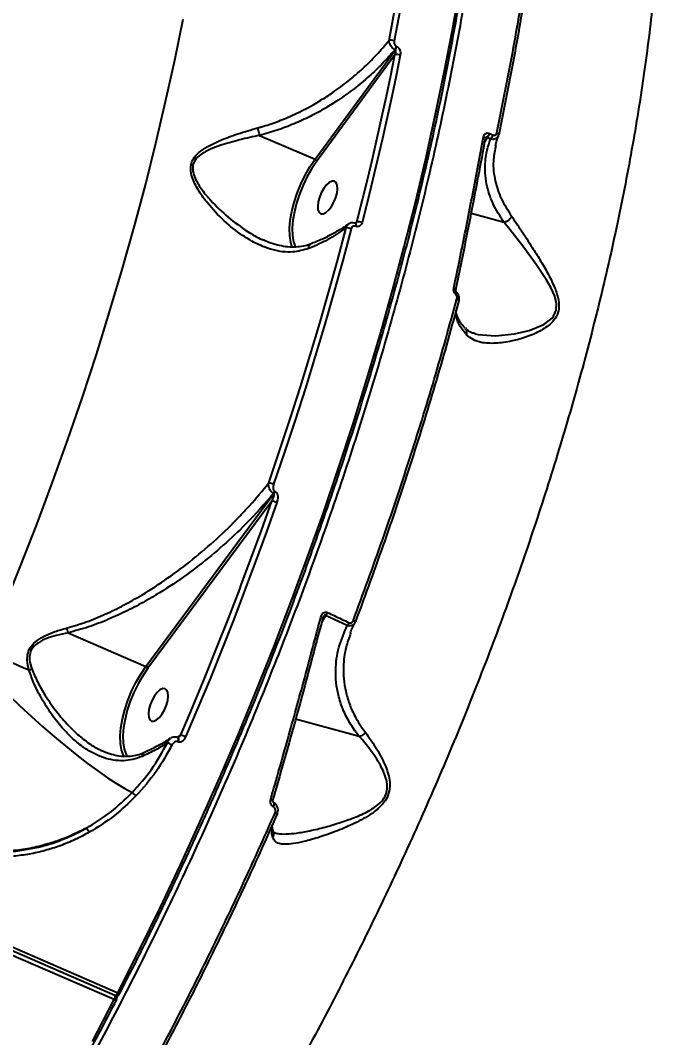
# Model space of a CAD drawing. Header units: millimetres. Extents: x -4153 to 4002, y -5023 to 3197.
# Drawn here: x 153.3 to 320.4, y -2143.7 to -1883.7 of the extents above; entities that cross this region are included whole.
import ezdxf

# ---------------------------------------------------------------- set-up
doc = ezdxf.new("R2010")
doc.units = ezdxf.units.MM
for name, color, linetype in [('DIKOM_ОБЪЕКТ', 7, 'Continuous'), ('DIKOM_РАЗМЕР_ЗОНА', 7, 'Continuous'), ('DIKOM_РАЗМЕР_ОБЪЕКТА', 7, 'Continuous')]:
    doc.layers.add(name, color=color, linetype=linetype)
doc.styles.add('style1', font='arialbd.ttf', dxfattribs={"width": 0.8})
doc.dimstyles.new('1-50', dxfattribs={"dimtxt": 300, "dimasz": 200, "dimexe": 100, "dimexo": 0, "dimgap": 100, "dimtad": 1, "dimtxsty": 'style1', "dimcen": 200, "dimclrd": 7, "dimclre": 7, "dimclrt": 7, "dimadec": 1, "dimazin": 2, "dimtfac": 1, "dimtmove": 0, "dimatfit": 2, "dimfxl": 0, "dimlwd": 25, "dimlwe": 18, "dimarcsym": 0})

# ---------------------------------------------------------------- blocks, each defined once
blk = doc.blocks.new('*D9')
at = {"layer": 'Defpoints', "color": 0, "transparency": 16777216}
for p in [(2370.19, 1747.32), (-2106.31, -2974.61), (1195.51, -2974.61)]:
    blk.add_point(p, dxfattribs=at)
at = {"layer": 'DIKOM_РАЗМЕР_ОБЪЕКТА', "color": 7, "lineweight": 18, "transparency": 16777216}
for p, q in [((2370.19, 1747.32), (-2206.31, 1747.32)), ((1195.51, -2974.61), (-2206.31, -2974.61))]:
    blk.add_line(p, q, dxfattribs=at)
at = {"layer": 'DIKOM_РАЗМЕР_ОБЪЕКТА', "color": 7, "lineweight": 25, "transparency": 16777216}
blk.add_line((-2106.31, 1547.32), (-2106.31, -2774.61), dxfattribs=at)
at = {"layer": 'DIKOM_РАЗМЕР_ОБЪЕКТА', "color": 7, "transparency": 16777216}
for points in [[(-2139.64, 1547.32), (-2072.98, 1547.32), (-2106.31, 1747.32)], [(-2139.64, -2774.61), (-2072.98, -2774.61), (-2106.31, -2974.61)]]:
    blk.add_solid(points, dxfattribs=at)
at = {"layer": 'DIKOM_РАЗМЕР_ОБЪЕКТА', "color": 7, "transparency": 16777216, "insert": (-2359.48, -612.26), "char_height": 300, "attachment_point": 5, "rotation": 90, "style": 'style1'}
blk.add_mtext('{\\fArial|b0|i0|c204|p34;4700}', dxfattribs=at)
blk = doc.blocks.new('*D10')
at = {"layer": 'Defpoints', "color": 0, "transparency": 16777216}
for p in [(4001.69, -909.96), (-3216.31, -1859.46), (4001.69, -4923)]:
    blk.add_point(p, dxfattribs=at)
at = {"layer": 'DIKOM_РАЗМЕР_ЗОНА', "color": 7, "lineweight": 18, "transparency": 16777216}
for p, q in [((4001.69, -909.96), (4001.69, -5023)), ((-3216.31, -1859.46), (-3216.31, -5023))]:
    blk.add_line(p, q, dxfattribs=at)
at = {"layer": 'DIKOM_РАЗМЕР_ЗОНА', "color": 7, "lineweight": 25, "transparency": 16777216}
blk.add_line((-3016.31, -4923), (3801.69, -4923), dxfattribs=at)
at = {"layer": 'DIKOM_РАЗМЕР_ЗОНА', "color": 7, "transparency": 16777216}
for points in [[(-3016.31, -4889.67), (-3016.31, -4956.33), (-3216.31, -4923)], [(3801.69, -4889.67), (3801.69, -4956.33), (4001.69, -4923)]]:
    blk.add_solid(points, dxfattribs=at)
at = {"layer": 'DIKOM_РАЗМЕР_ЗОНА', "color": 7, "transparency": 16777216, "insert": (392.69, -4669.83), "char_height": 300, "attachment_point": 5, "style": 'style1'}
blk.add_mtext('{\\fArial|b0|i0|c204|p34;7200}', dxfattribs=at)
blk = doc.blocks.new('*D11')
at = {"layer": 'Defpoints', "color": 0, "transparency": 16777216}
for p in [(2631.36, 3197.31), (-3702.81, -4429.79), (2071.05, -4429.79)]:
    blk.add_point(p, dxfattribs=at)
at = {"layer": 'DIKOM_РАЗМЕР_ЗОНА', "color": 7, "lineweight": 18, "transparency": 16777216}
for p, q in [((2631.36, 3197.31), (-3802.81, 3197.31)), ((2071.05, -4429.79), (-3802.81, -4429.79))]:
    blk.add_line(p, q, dxfattribs=at)
at = {"layer": 'DIKOM_РАЗМЕР_ЗОНА', "color": 7, "lineweight": 25, "transparency": 16777216}
blk.add_line((-3702.81, 2997.31), (-3702.81, -4229.79), dxfattribs=at)
at = {"layer": 'DIKOM_РАЗМЕР_ЗОНА', "color": 7, "transparency": 16777216}
for points in [[(-3736.14, 2997.31), (-3669.48, 2997.31), (-3702.81, 3197.31)], [(-3736.14, -4229.79), (-3669.48, -4229.79), (-3702.81, -4429.79)]]:
    blk.add_solid(points, dxfattribs=at)
at = {"layer": 'DIKOM_РАЗМЕР_ЗОНА', "color": 7, "transparency": 16777216, "insert": (-3955.98, -616.24), "char_height": 300, "attachment_point": 5, "rotation": 90, "style": 'style1'}
blk.add_mtext('{\\fArial|b0|i0|c204|p34;7600}', dxfattribs=at)
blk = doc.blocks.new('*D12')
at = {"layer": 'Defpoints', "color": 0, "transparency": 16777216}
for p in [(-1688.31, 690.56), (2486.69, 690.56), (-1688.31, -3442.2)]:
    blk.add_point(p, dxfattribs=at)
at = {"layer": 'DIKOM_РАЗМЕР_ОБЪЕКТА', "color": 7, "lineweight": 18, "transparency": 16777216}
for p, q in [((-1688.31, 690.56), (-1688.31, -3542.2)), ((2486.69, 690.56), (2486.69, -3542.2))]:
    blk.add_line(p, q, dxfattribs=at)
at = {"layer": 'DIKOM_РАЗМЕР_ОБЪЕКТА', "color": 7, "lineweight": 25, "transparency": 16777216}
blk.add_line((2286.69, -3442.2), (-1488.31, -3442.2), dxfattribs=at)
at = {"layer": 'DIKOM_РАЗМЕР_ОБЪЕКТА', "color": 7, "transparency": 16777216}
for points in [[(-1488.31, -3408.87), (-1488.31, -3475.54), (-1688.31, -3442.2)], [(2286.69, -3408.87), (2286.69, -3475.54), (2486.69, -3442.2)]]:
    blk.add_solid(points, dxfattribs=at)
at = {"layer": 'DIKOM_РАЗМЕР_ОБЪЕКТА', "color": 7, "transparency": 16777216, "insert": (399.19, -3189.03), "char_height": 300, "attachment_point": 5, "style": 'style1'}
blk.add_mtext('{\\fArial|b0|i0|c204|p34;4175}', dxfattribs=at)

msp = doc.modelspace()

# ---------------------------------------------------------------- linework, layer by layer
at = {"layer": 'DIKOM_ОБЪЕКТ', "color": 7, "linetype": 'Continuous'}
for p, q in [((249.527, -1890.328), (249.612, -1890.365)), ((228.7, -1919.191), (249.247, -1891.198)), ((249.158, -1892.467), (229.197, -1919.66)), ((249.247, -1891.198), (249.162, -1891.161)), ((214.537, -1913.058), (228.7, -1919.191)), ((272.747, -1913.613), (272.051, -1914.785)), ((273.603, -1913.998), (272.747, -1913.613)), ((273.324, -1912.576), (274.177, -1912.96)), ((275.676, -1912.938), (275.582, -1913.171)), ((274.928, -1915.622), (274.859, -1916.085)), ((277.07, -1935.333), (268.602, -1933.023)), ((238.931, -1935.541), (239.385, -1935.163)), ((238.986, -1935.55), (238.959, -1935.538)), ((239.1, -1936.323), (239.073, -1936.311)), ((215.404, -1939.749), (215.914, -1939.94)), ((222.96, -1941.749), (222.73, -1941.16)), ((177.362, -2134.028), (-222.086, -1961.035)), ((-221.91, -1959.878), (177.537, -2132.871)), ((-221.176, -1959.27), (178.272, -2132.263)), ((185.458, -2048.847), (218.208, -2004.667)), ((218.208, -2004.667), (218.108, -2004.624)), ((218.403, -2004.056), (218.503, -2004.099)), ((217.652, -2006.557), (185.954, -2049.318)), ((231.423, -2035.783), (230.418, -2037.473)), ((236.947, -2038.392), (231.423, -2035.783)), ((165.557, -2040.228), (185.458, -2048.847)), ((237.854, -2040.237), (237.814, -2040.357)), ((194.392, -2066.347), (196.928, -2060.37)), ((240.028, -2066.777), (223.721, -2062.329)), ((193.602, -2067.053), (193.524, -2067.02)), ((193.558, -2067.034), (194.392, -2066.347)), ((193.607, -2068.141), (193.529, -2068.107)), ((174.574, -2070.52), (174.768, -2070.601)), ((180.396, -2071.413), (180.656, -2071.896)), ((184.944, -2070.939), (184.973, -2070.926)), ((177.707, -2132.981), (177.624, -2132.903)), ((178.012, -2133.601), (178.426, -2132.804))]:
    msp.add_line(p, q, dxfattribs=at)
at = {"layer": 'DIKOM_ОБЪЕКТ', "color": 7, "linetype": 'Continuous', "flags": 128}
for points in [[(247.625, -1888.804), (249.476, -1878.967), (251.17, -1869.211), (252.707, -1859.542), (254.085, -1849.968), (255.305, -1840.494), (256.364, -1831.127), (257.262, -1821.874), (257.999, -1812.741)], [(259.343, -1812.691), (258.604, -1821.845), (257.704, -1831.119), (256.642, -1840.506), (255.42, -1850.001), (254.038, -1859.597), (252.498, -1869.287), (250.8, -1879.064), (248.946, -1888.923)], [(178.272, -2132.263), (183.735, -2121.469), (189.075, -2110.574), (194.286, -2099.589), (199.364, -2088.521), (204.306, -2077.381), (209.106, -2066.177), (213.761, -2054.92), (218.267, -2043.618), (222.621, -2032.282), (226.818, -2020.92), (230.854, -2009.542), (234.727, -1998.158), (238.434, -1986.778), (241.97, -1975.411), (245.334, -1964.066), (248.522, -1952.754), (251.532, -1941.483), (254.361, -1930.263), (257.006, -1919.104), (259.466, -1908.015), (261.739, -1897.005), (263.822, -1886.084), (265.714, -1875.261)], [(144.436, -2044.925), (148.95, -2034.186), (153.315, -2023.399), (157.528, -2012.573), (161.585, -2001.718), (165.482, -1990.845), (169.216, -1979.964), (172.783, -1969.085), (176.179, -1958.217), (179.402, -1947.371), (182.449, -1936.558), (185.316, -1925.786), (188.001, -1915.067), (190.502, -1904.41), (192.816, -1893.825), (194.942, -1883.322)], [(239.385, -1935.163), (240.756, -1929.773), (242.085, -1924.396), (243.371, -1919.033), (244.615, -1913.685), (245.815, -1908.353), (246.973, -1903.039), (248.087, -1897.743), (249.158, -1892.467)], [(250.519, -1892.575), (249.445, -1897.864), (248.329, -1903.172), (247.168, -1908.499), (245.965, -1913.843), (244.718, -1919.204), (243.429, -1924.579), (242.097, -1929.97), (240.723, -1935.373)], [(271.772, -1913.426), (271.906, -1913.482), (272.023, -1913.544), (272.119, -1913.609), (272.192, -1913.675), (272.238, -1913.741), (272.258, -1913.805), (272.256, -1913.845)], [(272.256, -1913.845), (272.25, -1913.865), (272.214, -1913.919)], [(275.203, -1912.449), (275.327, -1912.505), (275.436, -1912.565), (275.529, -1912.628), (275.602, -1912.693), (275.654, -1912.758), (275.684, -1912.821), (275.692, -1912.882), (275.676, -1912.938)], [(222.73, -1941.16), (222.523, -1940.446), (222.254, -1938.777), (222.202, -1936.873), (222.367, -1934.78), (222.746, -1932.547), (223.33, -1930.225), (224.105, -1927.869), (225.054, -1925.534), (226.153, -1923.275), (227.378, -1921.144), (228.7, -1919.191)], [(229.197, -1919.66), (227.916, -1921.553), (226.728, -1923.62), (225.662, -1925.81), (224.742, -1928.074), (223.991, -1930.359), (223.424, -1932.61), (223.057, -1934.776), (222.897, -1936.806), (222.947, -1938.651), (223.208, -1940.27), (223.672, -1941.624), (223.72, -1941.725)], [(232.212, -1932.142), (232.911, -1931.243), (233.531, -1930.159), (234.021, -1928.976), (234.34, -1927.791), (234.464, -1926.699), (234.382, -1925.79), (234.102, -1925.136), (233.644, -1924.791), (233.048, -1924.782), (232.36, -1925.111), (231.637, -1925.751), (230.937, -1926.649), (230.317, -1927.734), (229.828, -1928.917), (229.508, -1930.102), (229.384, -1931.194), (229.466, -1932.103), (229.747, -1932.757), (230.205, -1933.102), (230.801, -1933.111), (231.489, -1932.782), (232.212, -1932.142)], [(216.874, -2001.914), (219.656, -1993.738), (222.353, -1985.564), (224.962, -1977.394), (227.483, -1969.232), (229.915, -1961.082), (232.256, -1952.948), (234.506, -1944.832), (236.663, -1936.738)], [(237.96, -1936.963), (235.797, -1945.075), (233.543, -1953.208), (231.196, -1961.361), (228.759, -1969.529), (226.232, -1977.709), (223.617, -1985.897), (220.915, -1994.089), (218.126, -2002.283)], [(238.959, -1935.538), (238.965, -1935.541), (239.048, -1935.613), (239.103, -1935.734), (239.126, -1935.898), (239.116, -1936.094), (239.073, -1936.311)], [(238.984, -1935.549), (238.993, -1935.552), (239.075, -1935.624), (239.13, -1935.746), (239.153, -1935.909), (239.143, -1936.106), (239.1, -1936.323)], [(269.691, -1963.792), (270.435, -1964.019), (274.823, -1964.36), (279.753, -1963.839), (283.509, -1962.961), (287.229, -1961.399), (289.328, -1959.79), (289.733, -1959.282), (290.409, -1957.76), (290.484, -1956.139), (290.011, -1954.187), (289.039, -1952), (287.859, -1949.948), (285.281, -1946.084), (281.84, -1941.388), (278.558, -1937.163), (277.081, -1935.336), (277.079, -1935.334), (277.079, -1935.334)], [(264.19, -1952.174), (264.327, -1952.226), (264.447, -1952.281), (264.546, -1952.336), (264.622, -1952.391), (264.672, -1952.445), (264.695, -1952.495), (264.695, -1952.526)], [(264.674, -1953.73), (264.77, -1953.594), (264.844, -1953.47), (264.896, -1953.359), (264.922, -1953.268), (264.921, -1953.198), (264.899, -1953.157)], [(265.004, -1954.851), (265.128, -1954.907), (265.238, -1954.965), (265.332, -1955.023), (265.406, -1955.081), (265.461, -1955.136), (265.493, -1955.189), (265.503, -1955.236), (265.49, -1955.278)], [(218.938, -2006.937), (216.262, -2014.47), (213.517, -2021.997), (210.701, -2029.514), (207.818, -2037.02), (204.867, -2044.511), (201.85, -2051.985), (198.768, -2059.439), (195.622, -2066.869)], [(209.858, -2027.966), (212.244, -2021.581), (214.983, -2014.072), (217.652, -2006.557)], [(196.928, -2060.37), (197.53, -2058.934), (200.605, -2051.498), (203.615, -2044.042), (206.559, -2036.568), (209.435, -2029.08), (209.858, -2027.966)], [(230.732, -2036.394), (230.73, -2036.396), (230.707, -2036.398)], [(144.436, -2044.925), (145.758, -2045.497), (147.103, -2046.079), (148.469, -2046.669), (149.854, -2047.266), (151.256, -2047.871), (152.673, -2048.481), (154.103, -2049.096), (155.543, -2049.714)], [(142.351, -2048.041), (144.901, -2050.729), (147.584, -2053.46), (150.374, -2056.205), (153.243, -2058.939), (156.163, -2061.634), (159.105, -2064.263), (162.04, -2066.801), (164.939, -2069.222), (167.773, -2071.503), (170.515, -2073.621), (173.137, -2075.555), (175.614, -2077.286), (177.92, -2078.797), (180.034, -2080.073), (181.934, -2081.101)], [(179.435, -2070.916), (179.224, -2070.191), (178.953, -2068.514), (178.901, -2066.601), (179.068, -2064.496), (179.452, -2062.25), (180.042, -2059.916), (180.825, -2057.548), (181.783, -2055.203), (182.892, -2052.936), (184.127, -2050.801), (185.458, -2048.847)], [(185.954, -2049.318), (184.663, -2051.213), (183.466, -2053.284), (182.39, -2055.482), (181.462, -2057.756), (180.702, -2060.052), (180.13, -2062.316), (179.758, -2064.493), (179.596, -2066.534), (179.646, -2068.389), (179.909, -2070.015), (180.377, -2071.374), (180.396, -2071.413)], [(188.911, -2061.879), (189.61, -2060.98), (190.23, -2059.896), (190.719, -2058.713), (191.039, -2057.528), (191.163, -2056.436), (191.081, -2055.527), (190.8, -2054.873), (190.343, -2054.528), (189.746, -2054.519), (189.059, -2054.848), (188.336, -2055.488), (187.636, -2056.386), (187.016, -2057.471), (186.527, -2058.654), (186.207, -2059.839), (186.083, -2060.931), (186.165, -2061.84), (186.446, -2062.494), (186.903, -2062.839), (187.5, -2062.847), (188.188, -2062.518), (188.911, -2061.879)], [(193.523, -2067.02), (193.578, -2067.055), (193.655, -2067.175), (193.69, -2067.357), (193.679, -2067.586), (193.624, -2067.843), (193.529, -2068.107)], [(193.603, -2067.054), (193.656, -2067.088), (193.733, -2067.209), (193.767, -2067.391), (193.757, -2067.62), (193.702, -2067.876), (193.607, -2068.141)], [(179.916, -2071.996), (179.707, -2071.592), (179.435, -2070.916)], [(217.959, -2082.899), (217.959, -2082.896), (217.94, -2082.879)], [(218.07, -2084.752), (218.17, -2084.535), (218.243, -2084.321), (218.284, -2084.122), (218.291, -2083.949), (218.264, -2083.813), (218.204, -2083.722), (218.171, -2083.699)], [(218.504, -2086.26), (218.629, -2086.314), (218.743, -2086.363), (218.842, -2086.405), (218.923, -2086.439), (218.986, -2086.465), (219.029, -2086.482), (219.049, -2086.489), (219.048, -2086.487)], [(177.537, -2132.871), (177.555, -2132.877), (177.644, -2132.886), (177.745, -2132.858), (177.852, -2132.796), (177.963, -2132.7), (178.073, -2132.577), (178.177, -2132.429), (178.272, -2132.263)], [(171.76, -2144.693), (177.362, -2134.028)], [(177.593, -2132.893), (177.633, -2132.92), (177.707, -2132.981)]]:
    msp.add_lwpolyline(points, dxfattribs=at)
at = {"layer": 'DIKOM_ОБЪЕКТ', "color": 7, "linetype": 'Continuous'}
for centre, radius, start, end in [((248.117, -1890.729), 1.987, 65.36176, 104.34266), ((247.405, -1889.895), 2.165, 324.23554, 348.45922), ((247.487, -1889.931), 2.169, 324.25401, 348.44075), ((249.695, -1894.323), 1.932, 64.77995, 106.14324), ((271.21, -1912.079), 2.172, 315.07869, 346.78526), ((272.049, -1912.46), 2.186, 315.31098, 346.79903), ((228.359, -1920.051), 0.925, 25.01791, 68.40045), ((236.886, -1939.301), 2.572, 65.33183, 94.96858), ((239.695, -1937.553), 2.411, 64.77599, 97.39415), ((216.159, -2006.648), 4.787, 65.73403, 81.41252), ((216.36, -2003.354), 2.16, 324.00423, 341.05296), ((216.46, -2003.398), 2.16, 324.00423, 341.05296), ((216.949, -2011.301), 4.796, 65.49765, 81.56455), ((229.847, -2038.08), 1.904, 62.31498, 79.59177), ((230.125, -2034.35), 1.934, 312.16138, 338.80894), ((120.66, -2049.636), 45.872, 11.83456, 13.41509), ((235.591, -2036.955), 1.975, 313.33436, 339.31111), ((238.324, -2037.995), 0.966, 41.5156, 77.74238), ((149.011, -2029.029), 21.692, 287.52345, 289.55943), ((185.119, -2049.7), 0.918, 24.58554, 68.35062), ((162.182, -2143.864), 83.943, 66.52382, 67.43602), ((180.78, -2090.438), 24.317, 62.20603, 65.27389), ((185.439, -2071.725), 0.929, 122.17509, 187.13256), ((178.845, -2085.591), 5.45, 41.76632, 55.46238), ((217.94, -2081.355), 1.544, 248.45434, 270.7063), ((168.127, -2092.394), 3.043, 21.98261, 46.49984), ((177.935, -2131.953), 1, 246.58356, 332.78465), ((178.769, -2131.509), 0.903, 236.5748, 273.51004), ((176.332, -2133.31), 1.255, 325.1452, 21.26482), ((177.849, -2133.297), 0.878, 236.28855, 274.31908), ((177.027, -2133.714), 1, 346.22064, 47.13963), ((177.027, -2133.714), 1, 332.66279, 346.22064)]:
    msp.add_arc(centre, radius, start, end, dxfattribs=at)
for points, knots in [([(233.031, -1637.158), (233.051, -1637.176), (235.716, -1639.653), (240.466, -1645.662), (247.203, -1655.202), (253.193, -1665.974), (258.509, -1677.797), (263.131, -1690.679), (267.055, -1704.558), (270.265, -1719.371), (272.744, -1735.048), (274.477, -1751.55), (275.446, -1768.865), (275.666, -1786.949), (275.142, -1805.737), (273.878, -1825.142), (271.878, -1845.075), (269.142, -1865.477), (265.66, -1886.323), (261.452, -1907.571), (256.539, -1929.151), (250.943, -1950.962), (244.69, -1972.902), (237.794, -1994.904), (230.253, -2016.932), (222.093, -2038.949), (213.343, -2060.887), (204.047, -2082.644), (194.247, -2104.118), (184.446, -2124.254), (174.728, -2143.084), (165.17, -2160.657), (155.294, -2177.896), (145.144, -2194.726), (134.813, -2210.998), (124.327, -2226.67), (114.827, -2240.2), (108.765, -2248.379), (106.294, -2251.711)], [0, 0, 0, 0, 0.0002169, 0.0300512, 0.0598378, 0.0895308, 0.1192237, 0.1490104, 0.1788447, 0.2086791, 0.2384656, 0.2681586, 0.2978513, 0.3276374, 0.3574714, 0.3873053, 0.4170915, 0.4467843, 0.476477, 0.5062637, 0.5360977, 0.565932, 0.5957182, 0.6254114, 0.655104, 0.6848907, 0.7147246, 0.7445589, 0.7743451, 0.8040381, 0.829572, 0.8552417, 0.8809418, 0.9066416, 0.9323112, 0.9574958, 0.9826808, 1, 1, 1, 1]), ([(178.824, -2132.41), (179.737, -2130.628), (182.383, -2125.457), (186.68, -2116.827), (191.677, -2106.497), (196.555, -2096.088), (201.314, -2085.609), (205.949, -2075.067), (210.458, -2064.471), (214.836, -2053.828), (219.08, -2043.146), (223.188, -2032.433), (227.155, -2021.698), (230.98, -2010.948), (234.659, -2000.192), (238.19, -1989.437), (241.568, -1978.692), (244.794, -1967.965), (247.863, -1957.264), (250.774, -1946.596), (253.524, -1935.97), (256.112, -1925.394), (258.534, -1914.876), (260.79, -1904.424), (262.878, -1894.044), (264.796, -1883.746), (266.542, -1873.537), (268.116, -1863.425), (269.517, -1853.417), (270.742, -1843.52), (271.791, -1833.743), (272.664, -1824.091), (273.359, -1814.574), (273.877, -1805.197), (274.215, -1795.969), (274.376, -1786.894), (274.357, -1777.982), (274.16, -1769.237), (273.784, -1760.667), (273.229, -1752.279), (272.496, -1744.077), (271.585, -1736.07), (270.497, -1728.261), (269.233, -1720.659), (267.793, -1713.267), (266.178, -1706.093), (264.39, -1699.14), (262.43, -1692.415), (260.298, -1685.923), (257.997, -1679.668), (255.529, -1673.656), (252.895, -1667.891), (250.096, -1662.377), (247.136, -1657.12), (244.016, -1652.124), (240.741, -1647.389), (237.305, -1642.933), (234.217, -1639.269), (232.215, -1637.203), (231.465, -1636.43)], [0, 0, 0, 0, 0.00937444, 0.02718625, 0.04499818, 0.06281039, 0.08062225, 0.09843409, 0.11624579, 0.13405768, 0.15186979, 0.16968175, 0.1874938, 0.20530598, 0.2231183, 0.24093061, 0.25874323, 0.27655593, 0.29436924, 0.31218236, 0.32999628, 0.34781011, 0.36562431, 0.383439, 0.40125441, 0.41906987, 0.43688584, 0.45470265, 0.47251981, 0.49033753, 0.50815579, 0.52597515, 0.54379502, 0.56161545, 0.57943694, 0.59725913, 0.61508231, 0.6329064, 0.65073133, 0.66855701, 0.68638387, 0.70421128, 0.72203979, 0.73986893, 0.75769877, 0.77552899, 0.79335954, 0.81119001, 0.82901971, 0.84684853, 0.86467568, 0.88250068, 0.90032246, 0.91813986, 0.93595241, 0.9537585, 0.97155727, 0.98934783, 1, 1, 1, 1]), ([(275.791, -1693.099), (276.067, -1693.357), (278.558, -1695.686), (282.871, -1700.901), (288.673, -1708.787), (294.158, -1717.898), (299.283, -1728.186), (303.947, -1739.746), (308.01, -1752.32), (311.424, -1765.911), (314.153, -1780.495), (316.111, -1795.593), (317.329, -1811.108), (317.853, -1826.938), (317.701, -1843.515), (316.838, -1860.812), (315.249, -1878.787), (312.914, -1897.44), (309.806, -1916.727), (305.892, -1936.692), (301.208, -1957.047), (295.876, -1977.301), (289.986, -1997.282), (283.615, -2016.912), (276.596, -2036.744), (268.932, -2056.718), (260.638, -2076.769), (251.956, -2096.341), (242.94, -2115.381), (233.647, -2133.852), (223.879, -2152.169), (213.646, -2170.256), (202.997, -2188.098), (195.639, -2199.565), (191.961, -2205.297)], [0, 0, 0, 0, 0.0036233, 0.0326776, 0.0620208, 0.0913641, 0.1238026, 0.1562659, 0.1887039, 0.2220981, 0.25552, 0.2889138, 0.3203316, 0.3517729, 0.3831904, 0.4155146, 0.4478649, 0.4801889, 0.5136824, 0.5471757, 0.5811499, 0.6151243, 0.6470336, 0.6789682, 0.7108777, 0.7437173, 0.7765833, 0.8094235, 0.8407557, 0.8721105, 0.9034431, 0.9356206, 0.9678225, 1, 1, 1, 1]), ([(275.203, -1912.449), (276.606, -1905.54), (279.412, -1891.722), (282.763, -1871.348), (285.524, -1851.25), (286.758, -1838.219), (287.375, -1831.703)], [0, 0, 0, 0, 0.2484767, 0.496954, 0.7484782, 1, 1, 1, 1]), ([(287.829, -1832.311), (287.222, -1838.737), (286.007, -1851.59), (283.275, -1871.568), (279.929, -1891.988), (277.094, -1905.954), (275.676, -1912.938)], [0, 0, 0, 0, 0.2484765, 0.4969513, 0.7484762, 1, 1, 1, 1]), ([(214.068, -1911.148), (214.395, -1911.057), (216.043, -1910.6), (218.971, -1909.622), (224.112, -1907.514), (228.914, -1904.958), (233.666, -1901.865), (237.293, -1899.167), (241.016, -1895.958), (244.508, -1892.517), (246.586, -1890.041), (247.625, -1888.804)], [0, 0, 0, 0, 0.0242928, 0.1222465, 0.2202162, 0.4215136, 0.5118891, 0.6322371, 0.7525881, 0.8762966, 1, 1, 1, 1]), ([(249.162, -1891.161), (249.087, -1891.122), (248.841, -1890.994), (248.448, -1890.671), (248.032, -1890.155), (247.731, -1889.547), (247.63, -1889.08), (247.626, -1888.842), (247.625, -1888.804)], [0, 0, 0, 0, 0.0891736, 0.2937007, 0.4896228, 0.7164076, 0.9546294, 1, 1, 1, 1]), ([(248.946, -1888.923), (248.929, -1889.082), (248.899, -1889.363), (249.004, -1889.763), (249.175, -1890.066), (249.363, -1890.247), (249.489, -1890.31), (249.527, -1890.328)], [0, 0, 0, 0, 0.30257576, 0.53467827, 0.72550429, 0.91715007, 1, 1, 1, 1]), ([(249.612, -1890.365), (249.669, -1890.394), (249.867, -1890.492), (250.163, -1890.782), (250.433, -1891.273), (250.592, -1891.9), (250.545, -1892.336), (250.519, -1892.575)], [0, 0, 0, 0, 0.0795947, 0.2756778, 0.4706998, 0.7104961, 1, 1, 1, 1]), ([(249.162, -1891.161), (248.129, -1892.337), (246.064, -1894.69), (242.557, -1898.02), (238.758, -1901.177), (234.985, -1903.874), (231.203, -1906.232), (227.453, -1908.272), (223.329, -1910.167), (219.025, -1911.819), (216.032, -1912.643), (214.535, -1913.055)], [0, 0, 0, 0, 0.1183289, 0.2366545, 0.3581458, 0.4796301, 0.5712587, 0.6768307, 0.78239, 0.8912064, 1, 1, 1, 1]), ([(249.158, -1892.467), (249.22, -1892.316), (249.329, -1892.051), (249.399, -1891.688), (249.398, -1891.446), (249.355, -1891.307), (249.31, -1891.234), (249.266, -1891.208), (249.247, -1891.198)], [0, 0, 0, 0, 0.3508155, 0.6182918, 0.8028836, 0.8793507, 0.9492877, 1, 1, 1, 1]), ([(227.088, -1941.992), (225.746, -1942.383), (223.568, -1943.017), (220.407, -1942.872), (217.352, -1942.271), (213.883, -1940.921), (209.719, -1938.485), (205.364, -1934.993), (201.693, -1931.108), (199.033, -1927.463), (197.551, -1924.746), (196.887, -1922.377), (196.905, -1920.567), (197.6, -1918.843), (199.153, -1917.202), (201.452, -1915.745), (204.783, -1914.172), (208.989, -1912.605), (212.365, -1911.636), (214.068, -1911.148)], [0, 0, 0, 0, 0.0742589, 0.1205079, 0.1678168, 0.2375798, 0.309446, 0.405671, 0.5047059, 0.5602515, 0.6168541, 0.6484766, 0.675388, 0.7024595, 0.7386866, 0.7871086, 0.8368194, 0.9176527, 1, 1, 1, 1]), ([(214.535, -1913.055), (214.492, -1912.868), (214.406, -1912.492), (214.257, -1911.883), (214.143, -1911.433), (214.085, -1911.215), (214.068, -1911.148)], [0, 0, 0, 0, 0.32528756, 0.65052053, 0.89261851, 1, 1, 1, 1]), ([(214.537, -1913.058), (212.848, -1913.416), (209.471, -1914.131), (205.278, -1915.36), (201.904, -1916.576), (199.625, -1917.776), (198.051, -1919.175), (197.378, -1920.722), (197.429, -1922.377), (198.206, -1924.552), (199.777, -1927.079), (202.623, -1930.434), (206.426, -1934.141), (210.931, -1937.342), (213.959, -1939.216), (215.338, -1939.725), (215.404, -1939.749)], [0, 0, 0, 0, 0.1086263, 0.2172491, 0.2812429, 0.3449161, 0.389906, 0.4224621, 0.4549941, 0.4944783, 0.5674547, 0.6408359, 0.7709928, 0.9010631, 0.9952738, 1, 1, 1, 1]), ([(214.535, -1913.055), (214.535, -1913.056), (214.536, -1913.056), (214.536, -1913.057), (214.537, -1913.057), (214.537, -1913.058)], [0, 0, 0, 0, 0.2998059, 0.6725135, 1, 1, 1, 1]), ([(264.19, -1952.174), (264.321, -1951.545), (264.974, -1948.402), (266.626, -1940.319), (269.07, -1927.982), (270.871, -1918.28), (271.772, -1913.426)], [0, 0, 0, 0, 0.0480635, 0.2403253, 0.6198818, 1, 1, 1, 1]), ([(272.214, -1913.919), (271.031, -1920.287), (268.66, -1933.038), (265.993, -1946.059), (264.658, -1952.578)], [0, 0, 0, 0, 0.4993571, 1, 1, 1, 1]), ([(271.772, -1913.426), (271.814, -1913.275), (271.897, -1912.974), (272.188, -1912.645), (272.559, -1912.466), (272.956, -1912.443), (273.207, -1912.534), (273.324, -1912.576)], [0, 0, 0, 0, 0.213179, 0.4265182, 0.6305734, 0.8288507, 1, 1, 1, 1]), ([(277.07, -1935.333), (276.046, -1933.743), (273.973, -1930.524), (272.634, -1926.209), (272.158, -1922.6), (272.201, -1919.711), (272.633, -1916.826), (273.28, -1914.941), (273.603, -1913.998)], [0, 0, 0, 0, 0.2282516, 0.4620537, 0.5944947, 0.7269342, 0.8634688, 1, 1, 1, 1]), ([(272.258, -1913.843), (272.259, -1913.835), (272.265, -1913.779), (272.287, -1913.737), (272.295, -1913.728), (272.296, -1913.727)], [0, 0, 0, 0, 0.1308524, 0.8903999, 1, 1, 1, 1]), ([(272.747, -1913.613), (272.716, -1913.588), (272.659, -1913.544), (272.578, -1913.53), (272.502, -1913.538), (272.448, -1913.561), (272.376, -1913.616), (272.332, -1913.666), (272.302, -1913.714), (272.297, -1913.724)], [0, 0, 0, 0, 0.2375734, 0.422811, 0.4889198, 0.6841665, 0.7374452, 0.9493787, 1, 1, 1, 1]), ([(275.582, -1913.171), (275.549, -1913.27), (275.455, -1913.549), (275.094, -1913.875), (274.569, -1914.094), (274.042, -1914.114), (273.721, -1914.029), (273.603, -1913.998)], [0, 0, 0, 0, 0.1344649, 0.3778001, 0.6186299, 0.859492, 1, 1, 1, 1]), ([(274.177, -1912.96), (274.256, -1912.988), (274.423, -1913.049), (274.684, -1913.038), (274.925, -1912.932), (275.116, -1912.73), (275.174, -1912.543), (275.203, -1912.449)], [0, 0, 0, 0, 0.1798091, 0.3800419, 0.5812139, 0.7906819, 1, 1, 1, 1]), ([(274.876, -1915.648), (274.967, -1915.211), (275.14, -1914.382), (275.478, -1913.575), (275.638, -1913.193)], [0, 0, 0, 0, 0.5264209, 1, 1, 1, 1]), ([(274.859, -1916.085), (274.623, -1917.283), (274.066, -1920.123), (274.625, -1924.567), (276.138, -1929.304), (278.013, -1932.247), (278.96, -1933.734)], [0, 0, 0, 0, 0.20527068, 0.48670561, 0.74067113, 1, 1, 1, 1]), ([(278.96, -1933.734), (279.797, -1934.944), (281.472, -1937.364), (283.962, -1941.246), (286.246, -1944.845), (288.194, -1948.159), (289.82, -1951.444), (290.893, -1954.39), (291.201, -1956.923), (290.708, -1959.092), (289.521, -1960.753), (288.07, -1962.003), (285.831, -1963.391), (282.771, -1964.706), (278.783, -1965.774), (274.815, -1966.355), (271.503, -1966.164), (269.046, -1965.414), (268.004, -1964.509), (267.484, -1964.057)], [0, 0, 0, 0, 0.083821, 0.1677476, 0.2253305, 0.2830246, 0.3403508, 0.3851876, 0.4168029, 0.4487237, 0.4828904, 0.5143297, 0.5458637, 0.6206962, 0.6956592, 0.7865343, 0.8772667, 0.9386788, 1, 1, 1, 1]), ([(278.96, -1933.734), (278.946, -1933.772), (278.893, -1933.914), (278.721, -1934.238), (278.358, -1934.674), (277.772, -1935.115), (277.323, -1935.257), (277.079, -1935.334)], [0, 0, 0, 0, 0.0512668, 0.1965414, 0.4491651, 0.7018311, 1, 1, 1, 1]), ([(236.663, -1936.738), (235.324, -1937.65), (232.697, -1939.438), (229.302, -1941.08), (227.392, -1941.866), (227.088, -1941.992)], [0, 0, 0, 0, 0.4665386, 0.9150266, 1, 1, 1, 1]), ([(237.218, -1935.727), (237.139, -1935.789), (236.338, -1936.416), (234.574, -1937.512), (231.919, -1938.98), (229.549, -1940.102), (228.011, -1940.678), (227.509, -1940.867)], [0, 0, 0, 0, 0.0303407, 0.3085117, 0.5868192, 0.8649523, 1, 1, 1, 1]), ([(236.663, -1936.738), (236.705, -1936.57), (236.794, -1936.208), (237.013, -1935.868), (237.201, -1935.768), (237.234, -1935.751)], [0, 0, 0, 0, 0.41632, 0.89851311, 1, 1, 1, 1]), ([(238.953, -1935.552), (238.912, -1935.53), (238.665, -1935.392), (238.144, -1935.367), (237.582, -1935.481), (237.33, -1935.686), (237.25, -1935.752)], [0, 0, 0, 0, 0.0765927, 0.4628699, 0.8298434, 1, 1, 1, 1]), ([(239.073, -1936.311), (238.98, -1936.283), (238.795, -1936.226), (238.513, -1936.278), (238.259, -1936.43), (238.061, -1936.667), (237.992, -1936.869), (237.96, -1936.963)], [0, 0, 0, 0, 0.19520103, 0.39007487, 0.59326638, 0.81115856, 1, 1, 1, 1]), ([(239.103, -1935.521), (239.087, -1935.534), (239.04, -1935.57), (239.048, -1935.568), (238.999, -1935.551), (238.982, -1935.546)], [0, 0, 0, 0, 0.2543713, 0.7516075, 1, 1, 1, 1]), ([(240.723, -1935.373), (240.676, -1935.51), (240.577, -1935.804), (240.291, -1936.15), (239.923, -1936.373), (239.508, -1936.45), (239.236, -1936.365), (239.1, -1936.323)], [0, 0, 0, 0, 0.1890329, 0.4044934, 0.6068819, 0.8034085, 1, 1, 1, 1]), ([(239.105, -1935.524), (239.106, -1935.523), (239.174, -1935.479), (239.272, -1935.353), (239.349, -1935.224), (239.385, -1935.163)], [0, 0, 0, 0, 0.0124477, 0.5286806, 1, 1, 1, 1]), ([(277.079, -1935.334), (277.078, -1935.334), (277.076, -1935.334), (277.073, -1935.333), (277.071, -1935.333), (277.07, -1935.333)], [0, 0, 0, 0, 0.3295993, 0.7797002, 1, 1, 1, 1]), ([(227.527, -1940.853), (227.377, -1940.917), (226.645, -1941.231), (225.229, -1941.517), (223.274, -1941.701), (221.205, -1941.573), (219.067, -1941.137), (217.111, -1940.547), (215.9, -1940), (215.402, -1939.775)], [0, 0, 0, 0, 0.03976023, 0.19473855, 0.35782778, 0.52716284, 0.70130717, 0.8771452, 1, 1, 1, 1]), ([(227.088, -1941.992), (227.087, -1941.966), (227.079, -1941.75), (227.122, -1941.381), (227.284, -1941.015), (227.466, -1940.933), (227.547, -1940.897)], [0, 0, 0, 0, 0.0450079, 0.3820493, 0.7247297, 1, 1, 1, 1]), ([(264.674, -1953.73), (264.563, -1953.599), (264.339, -1953.339), (264.166, -1952.833), (264.145, -1952.433), (264.182, -1952.222), (264.19, -1952.174)], [0, 0, 0, 0, 0.3053832, 0.611477, 0.9125192, 1, 1, 1, 1]), ([(264.901, -1953.155), (264.889, -1953.144), (264.84, -1953.101), (264.765, -1952.986), (264.7, -1952.824), (264.679, -1952.668), (264.684, -1952.563), (264.695, -1952.529), (264.696, -1952.526)], [0, 0, 0, 0, 0.0885426, 0.3359453, 0.5596015, 0.7869945, 0.9791382, 1, 1, 1, 1]), ([(265.486, -1955.251), (265.526, -1955.058), (265.615, -1954.632), (265.454, -1953.945), (265.185, -1953.431), (264.944, -1953.216), (264.891, -1953.169)], [0, 0, 0, 0, 0.2591363, 0.5711907, 0.9055007, 1, 1, 1, 1]), ([(238.529, -2037.051), (241.034, -2030.233), (246.042, -2016.598), (252.904, -1996.028), (259.315, -1975.413), (263.108, -1961.705), (265.004, -1954.851)], [0, 0, 0, 0, 0.24861695, 0.49723237, 0.74861559, 1, 1, 1, 1]), ([(265.49, -1955.278), (263.617, -1962.046), (259.872, -1975.582), (253.503, -1996.09), (246.633, -2016.705), (241.576, -2030.471), (239.048, -2037.354)], [0, 0, 0, 0, 0.2486152, 0.4972303, 0.7486147, 1, 1, 1, 1]), ([(265.004, -1954.851), (265.013, -1954.809), (265.048, -1954.655), (265.035, -1954.364), (264.913, -1954.007), (264.754, -1953.822), (264.674, -1953.73)], [0, 0, 0, 0, 0.1084523, 0.398379, 0.6995343, 1, 1, 1, 1]), ([(267.484, -1964.057), (267.08, -1963.573), (265.89, -1962.149), (264.752, -1959.969), (264.791, -1958.405), (264.81, -1957.686)], [0, 0, 0, 0, 0.2172633, 0.6402798, 1, 1, 1, 1]), ([(267.183, -1962.468), (266.953, -1962.215), (266.334, -1961.537), (265.645, -1960.507), (265.088, -1959.401), (264.805, -1958.487), (264.79, -1957.991), (264.784, -1957.778)], [0, 0, 0, 0, 0.1356858, 0.364037, 0.5928395, 0.8248358, 1, 1, 1, 1]), ([(267.484, -1964.057), (267.494, -1964.016), (267.541, -1963.832), (267.573, -1963.437), (267.48, -1962.913), (267.257, -1962.622), (267.154, -1962.488)], [0, 0, 0, 0, 0.07049277, 0.32348165, 0.68812224, 1, 1, 1, 1]), ([(269.684, -1963.825), (269.371, -1963.726), (268.663, -1963.502), (267.882, -1963.051), (267.467, -1962.604), (267.286, -1962.409)], [0, 0, 0, 0, 0.3075673, 0.6983636, 1, 1, 1, 1]), ([(165.281, -2038.994), (166.935, -2038.507), (170.243, -2037.533), (175.07, -2035.526), (179.796, -2033.225), (185.213, -2030.17), (191.167, -2026.295), (197.565, -2021.469), (203.628, -2016.262), (208.378, -2011.617), (212.834, -2006.851), (215.268, -2003.876), (216.874, -2001.914)], [0, 0, 0, 0, 0.0776047, 0.1552642, 0.2354694, 0.3156954, 0.4385184, 0.5613745, 0.6872832, 0.8132, 0.8767632, 1, 1, 1, 1]), ([(218.108, -2004.624), (218.008, -2004.57), (217.79, -2004.451), (217.462, -2004.138), (217.153, -2003.682), (216.901, -2003.029), (216.822, -2002.411), (216.862, -2002.028), (216.874, -2001.914)], [0, 0, 0, 0, 0.1137303, 0.249357, 0.4227306, 0.6134755, 0.8848043, 1, 1, 1, 1]), ([(218.126, -2002.283), (218.054, -2002.558), (217.948, -2002.958), (217.995, -2003.481), (218.099, -2003.773), (218.242, -2003.966), (218.353, -2004.028), (218.403, -2004.056)], [0, 0, 0, 0, 0.4300008, 0.6257065, 0.7880842, 0.9052727, 1, 1, 1, 1]), ([(218.108, -2004.624), (215.782, -2007.286), (211.772, -2011.879), (205.295, -2017.927), (199.121, -2023.047), (192.482, -2027.845), (186.268, -2031.686), (180.704, -2034.646), (175.866, -2036.862), (170.829, -2038.819), (167.314, -2039.759), (165.557, -2040.228)], [0, 0, 0, 0, 0.1721616, 0.2969443, 0.421719, 0.5495736, 0.6773922, 0.7569468, 0.8364838, 0.9182731, 1, 1, 1, 1]), ([(217.652, -2006.557), (217.815, -2006.25), (218.05, -2005.804), (218.242, -2005.237), (218.301, -2004.935), (218.288, -2004.765), (218.248, -2004.692), (218.221, -2004.675), (218.208, -2004.667)], [0, 0, 0, 0, 0.4959258, 0.7198228, 0.8702535, 0.9510272, 0.9759379, 1, 1, 1, 1]), ([(218.503, -2004.099), (218.581, -2004.143), (218.756, -2004.242), (218.98, -2004.551), (219.148, -2005.029), (219.211, -2005.816), (219.093, -2006.477), (218.953, -2006.891), (218.938, -2006.937)], [0, 0, 0, 0, 0.09337194, 0.20872684, 0.37208529, 0.57934045, 0.953685, 1, 1, 1, 1]), ([(217.373, -2082.791), (217.557, -2082.152), (218.478, -2078.955), (220.854, -2070.625), (224.434, -2057.771), (227.766, -2045.431), (229.657, -2038.24), (230.191, -2036.207)], [0, 0, 0, 0, 0.0413732, 0.2068716, 0.5381525, 0.8694338, 1, 1, 1, 1]), ([(230.707, -2036.398), (228.653, -2044.154), (224.54, -2059.693), (220.142, -2075.142), (217.94, -2082.879)], [0, 0, 0, 0, 0.499172, 1, 1, 1, 1]), ([(230.191, -2036.207), (230.278, -2035.965), (230.422, -2035.563), (230.826, -2035.144), (231.235, -2034.947), (231.624, -2034.931), (231.837, -2035.013), (231.928, -2035.049)], [0, 0, 0, 0, 0.303872, 0.5023519, 0.7016887, 0.8733104, 1, 1, 1, 1]), ([(230.737, -2036.395), (230.742, -2036.369), (230.764, -2036.257), (230.818, -2036.16), (230.859, -2036.085)], [0, 0, 0, 0, 0.2253583, 1, 1, 1, 1]), ([(231.423, -2035.783), (231.399, -2035.762), (231.36, -2035.728), (231.282, -2035.715), (231.209, -2035.729), (231.13, -2035.768), (231.015, -2035.862), (230.917, -2035.977), (230.872, -2036.072), (230.859, -2036.098)], [0, 0, 0, 0, 0.1515983, 0.2526424, 0.3335235, 0.442302, 0.5755428, 0.8831378, 1, 1, 1, 1]), ([(231.928, -2035.049), (232.475, -2035.311), (234.303, -2036.187), (236.147, -2037.049), (237.439, -2037.653)], [0, 0, 0, 0, 0.2996236, 1, 1, 1, 1]), ([(155.543, -2049.714), (155.354, -2048.902), (155.026, -2047.488), (155.206, -2045.384), (156.069, -2043.581), (157.688, -2042.064), (159.792, -2040.857), (162.382, -2039.82), (164.246, -2039.289), (165.281, -2038.994)], [0, 0, 0, 0, 0.1491148, 0.2596161, 0.3716523, 0.4987615, 0.6525334, 0.8069728, 1, 1, 1, 1]), ([(240.028, -2066.777), (239.974, -2066.709), (239.04, -2065.541), (237.456, -2063.211), (235.743, -2059.731), (234.636, -2056.305), (234.058, -2052.976), (233.904, -2048.876), (234.559, -2043.932), (236.151, -2040.239), (236.947, -2038.392)], [0, 0, 0, 0, 0.0075325, 0.1291234, 0.2511181, 0.3728226, 0.4835518, 0.5942908, 0.7971167, 1, 1, 1, 1]), ([(239.048, -2037.354), (238.957, -2037.55), (238.777, -2037.942), (238.282, -2038.339), (237.7, -2038.518), (237.238, -2038.485), (236.997, -2038.408), (236.947, -2038.392)], [0, 0, 0, 0, 0.2435612, 0.4875577, 0.7198214, 0.9418827, 1, 1, 1, 1]), ([(237.439, -2037.653), (237.49, -2037.673), (237.62, -2037.723), (237.862, -2037.725), (238.13, -2037.614), (238.375, -2037.382), (238.475, -2037.168), (238.529, -2037.051)], [0, 0, 0, 0, 0.1207993, 0.3074821, 0.5229373, 0.7374518, 1, 1, 1, 1]), ([(237.775, -2040.221), (237.84, -2040.024), (238.136, -2039.127), (238.586, -2038.257), (238.937, -2037.579)], [0, 0, 0, 0, 0.22045685, 1, 1, 1, 1]), ([(165.557, -2040.228), (164.53, -2040.443), (162.699, -2040.826), (160.141, -2041.621), (158.082, -2042.595), (156.592, -2043.817), (155.997, -2044.894), (155.688, -2045.965), (155.636, -2047.456), (156.039, -2048.728), (156.273, -2049.469)], [0, 0, 0, 0, 0.2010475, 0.3583907, 0.5149403, 0.638494, 0.7217701, 0.744948, 0.8512599, 1, 1, 1, 1]), ([(237.814, -2040.357), (237.384, -2041.54), (236.373, -2044.319), (235.913, -2048.249), (235.996, -2052.017), (236.488, -2055.208), (237.436, -2058.414), (238.975, -2061.964), (240.641, -2064.343), (241.589, -2065.697)], [0, 0, 0, 0, 0.1440194, 0.3383548, 0.4604502, 0.582525, 0.7082456, 0.833942, 1, 1, 1, 1]), ([(156.273, -2049.469), (156.747, -2050.613), (157.695, -2052.901), (159.774, -2056.395), (162.235, -2060.013), (165.06, -2063.402), (167.959, -2066.279), (170.761, -2068.462), (172.983, -2069.883), (174.242, -2070.387), (174.574, -2070.52)], [0, 0, 0, 0, 0.1264466, 0.2530721, 0.4127182, 0.5723046, 0.7076011, 0.8428145, 0.9584485, 1, 1, 1, 1]), ([(184.517, -2071.84), (183.727, -2072.133), (182.146, -2072.72), (179.655, -2073.01), (177.129, -2072.851), (174.497, -2072.201), (171.841, -2071.042), (169.07, -2069.301), (166.336, -2067.007), (163.543, -2064.037), (160.865, -2060.516), (158.595, -2056.782), (156.736, -2053.19), (155.94, -2050.872), (155.543, -2049.714)], [0, 0, 0, 0, 0.0676063, 0.1352419, 0.2056852, 0.2761659, 0.3555595, 0.4349952, 0.5267486, 0.6185508, 0.725881, 0.833248, 0.9166774, 1, 1, 1, 1]), ([(191.652, -2067.231), (191.148, -2067.574), (189.871, -2068.443), (187.631, -2069.68), (185.806, -2070.505), (184.931, -2070.9)], [0, 0, 0, 0, 0.2532844, 0.6420354, 1, 1, 1, 1]), ([(190.952, -2068.35), (191.045, -2068.115), (191.217, -2067.681), (191.551, -2067.415), (191.704, -2067.294)], [0, 0, 0, 0, 0.5434145, 1, 1, 1, 1]), ([(193.516, -2067.039), (193.367, -2066.98), (193.037, -2066.85), (192.478, -2066.905), (192.019, -2067.048), (191.798, -2067.226), (191.734, -2067.277)], [0, 0, 0, 0, 0.2523925, 0.5558217, 0.8701305, 1, 1, 1, 1]), ([(193.87, -2066.896), (193.844, -2066.92), (193.78, -2066.98), (193.68, -2067.027), (193.609, -2067.049), (193.578, -2067.049), (193.593, -2067.049), (193.598, -2067.052), (193.599, -2067.053)], [0, 0, 0, 0, 0.1648572, 0.4067749, 0.5883345, 0.7432549, 0.9183685, 1, 1, 1, 1]), ([(195.622, -2066.869), (195.504, -2067.095), (195.28, -2067.524), (194.795, -2067.97), (194.321, -2068.194), (193.919, -2068.242), (193.702, -2068.171), (193.607, -2068.141)], [0, 0, 0, 0, 0.27918956, 0.52939046, 0.72161257, 0.87943373, 1, 1, 1, 1]), ([(193.87, -2066.896), (193.942, -2066.836), (194.143, -2066.67), (194.294, -2066.473), (194.392, -2066.347)], [0, 0, 0, 0, 0.3601075, 1, 1, 1, 1]), ([(241.589, -2065.697), (242.463, -2066.902), (243.788, -2068.73), (245.476, -2071.64), (246.528, -2073.803), (247.315, -2075.9), (247.806, -2077.919), (247.898, -2080.144), (247.263, -2082.309), (246.086, -2084.016), (244.736, -2085.334), (243.081, -2086.587), (241.121, -2087.787), (238.137, -2089.317), (234.339, -2090.939), (229.895, -2092.523), (226.13, -2093.607), (223.118, -2094.214), (221.003, -2094.382), (219.443, -2094.162), (218.415, -2093.646), (218.09, -2092.975), (217.938, -2092.661)], [0, 0, 0, 0, 0.0867802, 0.1315366, 0.1762548, 0.2078846, 0.2400703, 0.2736976, 0.3076378, 0.3372196, 0.3648048, 0.3930647, 0.4333491, 0.473676, 0.5563645, 0.6423806, 0.7300143, 0.7923669, 0.8559811, 0.9051987, 0.9556715, 1, 1, 1, 1]), ([(218.494, -2091.392), (218.854, -2091.483), (219.82, -2091.727), (221.916, -2091.686), (224.831, -2091.344), (228.298, -2090.68), (232.245, -2089.689), (236.234, -2088.432), (240.179, -2087), (243.402, -2085.342), (245.647, -2083.539), (246.808, -2081.844), (247.127, -2080.593), (247.213, -2079.267), (247.015, -2077.797), (246.341, -2075.892), (244.975, -2073.21), (242.828, -2070.057), (241.018, -2067.758), (240.039, -2066.779), (240.038, -2066.778)], [0, 0, 0, 0, 0.0423145, 0.1137403, 0.1852603, 0.2707142, 0.3565047, 0.4420812, 0.5185373, 0.5945914, 0.6385083, 0.6681966, 0.6976498, 0.7024148, 0.7367411, 0.7744989, 0.8123916, 0.9060794, 0.9999238, 1, 1, 1, 1]), ([(240.038, -2066.778), (240.037, -2066.778), (240.035, -2066.778), (240.031, -2066.778), (240.029, -2066.777), (240.028, -2066.777)], [0, 0, 0, 0, 0.313324, 0.7162126, 1, 1, 1, 1]), ([(241.589, -2065.697), (241.565, -2065.73), (241.447, -2065.892), (241.15, -2066.205), (240.642, -2066.577), (240.239, -2066.711), (240.038, -2066.778)], [0, 0, 0, 0, 0.0659456, 0.3172369, 0.658675, 1, 1, 1, 1]), ([(181.934, -2081.101), (183.65, -2079.176), (187.123, -2075.277), (189.665, -2070.678), (190.952, -2068.35)], [0, 0, 0, 0, 0.4938218, 1, 1, 1, 1]), ([(192.119, -2068.926), (190.839, -2071.248), (188.247, -2075.95), (184.703, -2079.941), (182.91, -2081.961)], [0, 0, 0, 0, 0.4938741, 1, 1, 1, 1]), ([(190.952, -2068.35), (189.964, -2068.979), (187.979, -2070.244), (185.675, -2071.306), (184.517, -2071.84)], [0, 0, 0, 0, 0.497407, 1, 1, 1, 1]), ([(193.529, -2068.107), (193.476, -2068.089), (193.338, -2068.042), (193.071, -2068.06), (192.729, -2068.202), (192.379, -2068.495), (192.206, -2068.781), (192.119, -2068.926)], [0, 0, 0, 0, 0.1010386, 0.2613499, 0.460711, 0.7265427, 1, 1, 1, 1]), ([(184.963, -2070.892), (184.688, -2071.018), (183.844, -2071.404), (182.355, -2071.748), (180.51, -2071.938), (178.588, -2071.817), (176.623, -2071.368), (175.273, -2070.937), (174.599, -2070.586), (174.576, -2070.573)], [0, 0, 0, 0, 0.0820698, 0.2522603, 0.4294571, 0.6123952, 0.8003131, 0.9929632, 1, 1, 1, 1]), ([(170.222, -2090.186), (172.304, -2088.914), (176.516, -2086.339), (180.114, -2082.861), (181.934, -2081.101)], [0, 0, 0, 0, 0.4941641, 1, 1, 1, 1]), ([(182.91, -2081.961), (181.095, -2083.72), (177.424, -2087.279), (173.125, -2089.919), (170.95, -2091.255)], [0, 0, 0, 0, 0.4941671, 1, 1, 1, 1]), ([(218.07, -2084.752), (217.933, -2084.656), (217.658, -2084.465), (217.397, -2083.998), (217.257, -2083.425), (217.333, -2083.012), (217.373, -2082.791)], [0, 0, 0, 0, 0.232182, 0.4639486, 0.7140221, 1, 1, 1, 1]), ([(218.172, -2083.699), (218.169, -2083.698), (218.131, -2083.681), (218.038, -2083.594), (217.938, -2083.375), (217.907, -2083.121), (217.949, -2082.961), (217.965, -2082.9)], [0, 0, 0, 0, 0.0224656, 0.2839012, 0.5621825, 0.8324959, 1, 1, 1, 1]), ([(218.504, -2086.26), (218.526, -2086.202), (218.6, -2086.01), (218.629, -2085.664), (218.541, -2085.278), (218.356, -2084.952), (218.165, -2084.818), (218.07, -2084.752)], [0, 0, 0, 0, 0.1042752, 0.34529883, 0.57588151, 0.78774554, 1, 1, 1, 1]), ([(219.036, -2086.484), (219.11, -2086.29), (219.277, -2085.849), (219.234, -2085.072), (218.925, -2084.348), (218.519, -2083.875), (218.229, -2083.752), (218.161, -2083.723)], [0, 0, 0, 0, 0.1914574, 0.4352967, 0.7024883, 0.9298831, 1, 1, 1, 1]), ([(187.975, -2149.31), (190.658, -2144.191), (196.025, -2133.952), (203.774, -2118.271), (211.312, -2102.387), (216.107, -2091.636), (218.504, -2086.26)], [0, 0, 0, 0, 0.2491206, 0.4982407, 0.7491204, 1, 1, 1, 1]), ([(219.048, -2086.487), (216.671, -2091.816), (211.916, -2102.476), (204.409, -2118.299), (196.655, -2133.993), (191.258, -2144.287), (188.56, -2149.434)], [0, 0, 0, 0, 0.24912268, 0.4982441, 0.74912153, 1, 1, 1, 1]), ([(170.222, -2090.186), (168.632, -2090.981), (165.433, -2092.581), (160.57, -2094.253), (155.762, -2095.451), (152.637, -2095.819), (151.068, -2096.004)], [0, 0, 0, 0, 0.2598573, 0.5228486, 0.7602304, 1, 1, 1, 1]), ([(151.253, -2096.175), (153.832, -2095.814), (157.739, -2095.266), (162.852, -2093.619), (166.631, -2092.099), (169.037, -2090.818), (170.222, -2090.186)], [0, 0, 0, 0, 0.39517472, 0.59867133, 0.80217012, 1, 1, 1, 1]), ([(217.938, -2092.661), (217.813, -2092.193), (217.516, -2091.078), (217.648, -2090.029), (217.725, -2089.422)], [0, 0, 0, 0, 0.4205039, 1, 1, 1, 1]), ([(218.104, -2091.214), (218.028, -2091), (217.822, -2090.413), (217.749, -2089.745), (217.821, -2089.303), (217.845, -2089.156)], [0, 0, 0, 0, 0.2784683, 0.7603839, 1, 1, 1, 1]), ([(170.95, -2091.255), (169.738, -2091.9), (167.318, -2093.19), (163.534, -2094.729), (159.639, -2095.972), (155.643, -2096.9), (152.935, -2097.224), (151.58, -2097.386)], [0, 0, 0, 0, 0.1978384, 0.3954973, 0.5931682, 0.796581, 1, 1, 1, 1]), ([(217.938, -2092.661), (217.956, -2092.627), (218.012, -2092.52), (218.134, -2092.209), (218.215, -2091.742), (218.109, -2091.382), (218.062, -2091.224)], [0, 0, 0, 0, 0.07667488, 0.23804676, 0.66566313, 1, 1, 1, 1]), ([(218.487, -2091.423), (218.464, -2091.419), (218.249, -2091.378), (218.128, -2091.269), (218.104, -2091.269), (218.085, -2091.214), (218.076, -2091.19)], [0, 0, 0, 0, 0.0402514, 0.3778251, 0.7208009, 1, 1, 1, 1]), ([(-96.432, -2394.537), (-96.015, -2394.549), (-93.808, -2394.611), (-89.713, -2394.431), (-84.149, -2393.984), (-78.485, -2393.218), (-72.736, -2392.163), (-66.904, -2390.813), (-60.994, -2389.169), (-55.011, -2387.233), (-48.959, -2385.007), (-42.843, -2382.491), (-36.668, -2379.689), (-30.438, -2376.603), (-24.158, -2373.234), (-17.834, -2369.586), (-11.469, -2365.661), (-5.068, -2361.462), (1.363, -2356.993), (7.82, -2352.257), (14.298, -2347.258), (20.792, -2342), (27.298, -2336.485), (33.81, -2330.72), (40.324, -2324.708), (46.835, -2318.454), (53.338, -2311.962), (59.828, -2305.237), (66.3, -2298.285), (72.75, -2291.11), (79.173, -2283.719), (85.563, -2276.115), (91.917, -2268.307), (98.229, -2260.298), (104.495, -2252.095), (110.71, -2243.705), (116.869, -2235.134), (122.969, -2226.388), (129.003, -2217.473), (134.968, -2208.397), (140.86, -2199.166), (146.673, -2189.787), (152.404, -2180.267), (158.047, -2170.614), (163.6, -2160.834), (169.057, -2150.934), (173.825, -2142.039), (176.746, -2136.421), (177.915, -2134.173)], [0, 0, 0, 0, 0.0051793, 0.02739, 0.0496129, 0.0718476, 0.094093, 0.1163478, 0.1386107, 0.1608805, 0.1831557, 0.2054353, 0.2277184, 0.2500037, 0.2722902, 0.294578, 0.3168663, 0.3391542, 0.3614419, 0.3837289, 0.4060148, 0.4283, 0.4505842, 0.4728673, 0.4951492, 0.5174302, 0.5397103, 0.561989, 0.5842668, 0.6065436, 0.6288197, 0.6510948, 0.6733689, 0.6956427, 0.7179155, 0.7401876, 0.7624589, 0.7847299, 0.8070003, 0.8292702, 0.8515396, 0.8738085, 0.8960771, 0.9183452, 0.9406133, 0.9628808, 0.9851483, 1, 1, 1, 1])]:
    msp.add_open_spline(points, degree=3, knots=knots, dxfattribs=at)

# ---------------------------------------------------------------- dimensions: what is measured, and where the dimension line sits
at = {"layer": 'DIKOM_РАЗМЕР_ЗОНА'}
dim = msp.add_linear_dim(base=(-3702.81, -4429.789), p1=(2631.356, 3197.305), p2=(2071.052, -4429.789), angle=90, text='{\\fArial|b0|i0|c204|p34;7600}', dimstyle='1-50', dxfattribs=at)
dim.commit()
dim.dimension.update_dxf_attribs({"geometry": '*D11', "text_midpoint": (-3702.81, -616.242), "dimtype": 160})
dim = msp.add_linear_dim(base=(4001.69, -4923), p1=(-3216.31, -1859.463), p2=(4001.69, -909.963), text='{\\fArial|b0|i0|c204|p34;7200}', dimstyle='1-50', dxfattribs=at)
dim.commit()
dim.dimension.update_dxf_attribs({"geometry": '*D10', "text_midpoint": (392.69, -4923), "dimtype": 160})
at = {"layer": 'DIKOM_РАЗМЕР_ОБЪЕКТА'}
dim = msp.add_linear_dim(base=(-2106.31, -2974.611), p1=(2370.191, 1747.316), p2=(1195.51, -2974.611), angle=90, text='{\\fArial|b0|i0|c204|p34;4700}', dimstyle='1-50', dxfattribs=at)
dim.commit()
dim.dimension.update_dxf_attribs({"geometry": '*D9', "text_midpoint": (-2106.31, -612.262), "dimtype": 160})
dim = msp.add_linear_dim(base=(-1688.31, -3442.202), p1=(2486.69, 690.555), p2=(-1688.31, 690.555), text='{\\fArial|b0|i0|c204|p34;<>}', dimstyle='1-50', dxfattribs=at)
dim.commit()
dim.dimension.update_dxf_attribs({"geometry": '*D12', "text_midpoint": (399.19, -3442.202), "dimtype": 160})

doc.saveas('drawing.dxf')
